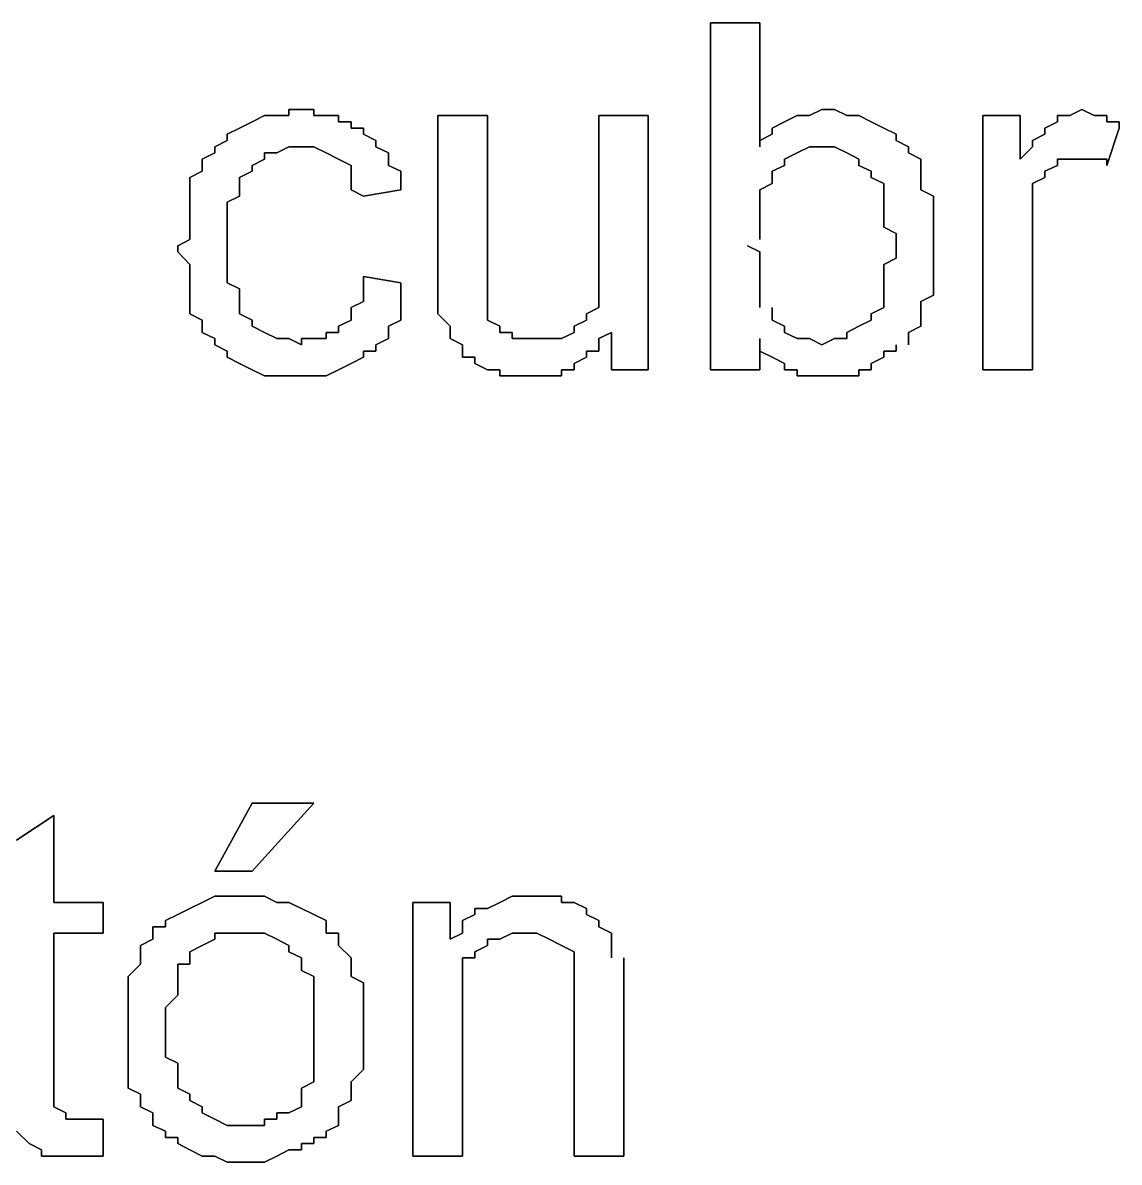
# Model space of a CAD drawing. Header units: metres. Extents: x 2.9 to 42.8, y 1.7 to 28.7.
# Drawn here: x 38.13 to 38.4422, y 18.3339 to 18.6584 of the extents above; entities that cross this region are included whole.
import ezdxf

# ---------------------------------------------------------------- set-up
doc = ezdxf.new("R2010")
doc.units = ezdxf.units.M
doc.layers.add('GRIS', color=8, linetype='Continuous')

msp = doc.modelspace()

# ---------------------------------------------------------------- linework, layer by layer
at = {"layer": 'GRIS', "lineweight": -3}
for points in [[(38.3399, 18.6584), (38.3258, 18.6584), (38.3399, 18.6584)], [(38.3258, 18.6584), (38.3258, 18.5596), (38.3258, 18.6584)], [(38.3399, 18.6231), (38.3399, 18.6584), (38.3399, 18.6231)], [(38.2094, 18.6337), (38.2058, 18.6337), (38.2094, 18.6337)], [(38.2058, 18.6337), (38.2058, 18.632), (38.2058, 18.6337)], [(38.2129, 18.6337), (38.2094, 18.6337), (38.2129, 18.6337)], [(38.2129, 18.632), (38.2129, 18.6337), (38.2129, 18.632)], [(38.3575, 18.6337), (38.354, 18.632), (38.3575, 18.6337)], [(38.3611, 18.6337), (38.3575, 18.6337), (38.3611, 18.6337)], [(38.3646, 18.632), (38.3611, 18.6337), (38.3646, 18.632)], [(38.4316, 18.6337), (38.4281, 18.632), (38.4316, 18.6337)], [(38.4351, 18.632), (38.4316, 18.6337), (38.4351, 18.632)], [(38.1953, 18.6302), (38.1917, 18.6284), (38.1953, 18.6302)], [(38.1988, 18.632), (38.1953, 18.6302), (38.1988, 18.632)], [(38.2023, 18.632), (38.1988, 18.632), (38.2023, 18.632)], [(38.2058, 18.632), (38.2023, 18.632), (38.2058, 18.632)], [(38.2164, 18.632), (38.2129, 18.632), (38.2164, 18.632)], [(38.2199, 18.632), (38.2164, 18.632), (38.2199, 18.632)], [(38.2199, 18.6302), (38.2199, 18.632), (38.2199, 18.6302)], [(38.2235, 18.6302), (38.2199, 18.6302), (38.2235, 18.6302)], [(38.2235, 18.6284), (38.2235, 18.6302), (38.2235, 18.6284)], [(38.2623, 18.632), (38.2482, 18.632), (38.2623, 18.632)], [(38.2482, 18.632), (38.2482, 18.5861), (38.2482, 18.632)], [(38.2623, 18.5914), (38.2623, 18.632), (38.2623, 18.5914)], [(38.3081, 18.632), (38.294, 18.632), (38.3081, 18.632)], [(38.294, 18.632), (38.294, 18.5932), (38.294, 18.632)], [(38.3081, 18.5596), (38.3081, 18.632), (38.3081, 18.5596)], [(38.3469, 18.6302), (38.3434, 18.6284), (38.3469, 18.6302)], [(38.3505, 18.632), (38.3469, 18.6302), (38.3505, 18.632)], [(38.354, 18.632), (38.3505, 18.632), (38.354, 18.632)], [(38.3681, 18.632), (38.3646, 18.632), (38.3681, 18.632)], [(38.3716, 18.6302), (38.3681, 18.632), (38.3716, 18.6302)], [(38.3752, 18.6284), (38.3716, 18.6302), (38.3752, 18.6284)], [(38.414, 18.632), (38.4034, 18.632), (38.414, 18.632)], [(38.4034, 18.632), (38.4034, 18.5596), (38.4034, 18.632)], [(38.414, 18.6196), (38.414, 18.632), (38.414, 18.6196)], [(38.4246, 18.6302), (38.421, 18.6284), (38.4246, 18.6302)], [(38.4281, 18.632), (38.4246, 18.632), (38.4281, 18.632)], [(38.4246, 18.632), (38.4246, 18.6302), (38.4246, 18.632)], [(38.4387, 18.632), (38.4351, 18.632), (38.4387, 18.632)], [(38.4387, 18.6302), (38.4387, 18.632), (38.4387, 18.6302)], [(38.4422, 18.6302), (38.4387, 18.6302), (38.4422, 18.6302)], [(38.4422, 18.6284), (38.4422, 18.6302), (38.4422, 18.6284)], [(38.1917, 18.6284), (38.1882, 18.6267), (38.1917, 18.6284)], [(38.1882, 18.6267), (38.1882, 18.6249), (38.1882, 18.6267)], [(38.227, 18.6284), (38.2235, 18.6284), (38.227, 18.6284)], [(38.227, 18.6267), (38.227, 18.6284), (38.227, 18.6267)], [(38.2305, 18.6249), (38.227, 18.6267), (38.2305, 18.6249)], [(38.3434, 18.6267), (38.3399, 18.6249), (38.3434, 18.6267)], [(38.3434, 18.6284), (38.3434, 18.6267), (38.3434, 18.6284)], [(38.3787, 18.6267), (38.3752, 18.6284), (38.3787, 18.6267)], [(38.3787, 18.6249), (38.3787, 18.6267), (38.3787, 18.6249)], [(38.421, 18.6267), (38.4175, 18.6249), (38.421, 18.6267)], [(38.421, 18.6284), (38.421, 18.6267), (38.421, 18.6284)], [(38.4387, 18.6178), (38.4422, 18.6284), (38.4387, 18.6178)], [(38.1882, 18.6249), (38.1847, 18.6231), (38.1882, 18.6249)], [(38.1847, 18.6231), (38.1847, 18.6214), (38.1847, 18.6231)], [(38.2023, 18.6214), (38.2058, 18.6231), (38.2023, 18.6214)], [(38.2058, 18.6231), (38.2094, 18.6231), (38.2058, 18.6231)], [(38.2094, 18.6231), (38.2129, 18.6231), (38.2094, 18.6231)], [(38.2129, 18.6231), (38.2164, 18.6214), (38.2129, 18.6231)], [(38.2305, 18.6231), (38.2305, 18.6249), (38.2305, 18.6231)], [(38.2341, 18.6214), (38.2305, 18.6231), (38.2341, 18.6214)], [(38.3399, 18.6249), (38.3399, 18.6231), (38.3399, 18.6249)], [(38.3505, 18.6214), (38.354, 18.6231), (38.3505, 18.6214)], [(38.354, 18.6231), (38.3575, 18.6231), (38.354, 18.6231)], [(38.3575, 18.6231), (38.3611, 18.6231), (38.3575, 18.6231)], [(38.3611, 18.6231), (38.3646, 18.6214), (38.3611, 18.6231)], [(38.3822, 18.6231), (38.3787, 18.6249), (38.3822, 18.6231)], [(38.3822, 18.6214), (38.3822, 18.6231), (38.3822, 18.6214)], [(38.4175, 18.6231), (38.414, 18.6196), (38.4175, 18.6231)], [(38.4175, 18.6249), (38.4175, 18.6231), (38.4175, 18.6249)], [(38.1847, 18.6214), (38.1811, 18.6196), (38.1847, 18.6214)], [(38.1988, 18.6196), (38.1988, 18.6214), (38.1988, 18.6196)], [(38.1988, 18.6214), (38.2023, 18.6214), (38.1988, 18.6214)], [(38.2164, 18.6214), (38.2199, 18.6196), (38.2164, 18.6214)], [(38.2341, 18.6196), (38.2341, 18.6214), (38.2341, 18.6196)], [(38.3469, 18.6196), (38.3505, 18.6214), (38.3469, 18.6196)], [(38.3646, 18.6214), (38.3681, 18.6196), (38.3646, 18.6214)], [(38.3857, 18.6196), (38.3822, 18.6214), (38.3857, 18.6196)], [(38.1811, 18.6196), (38.1811, 18.6178), (38.1811, 18.6196)], [(38.1811, 18.6178), (38.1811, 18.6161), (38.1811, 18.6178)], [(38.1953, 18.6178), (38.1988, 18.6196), (38.1953, 18.6178)], [(38.1953, 18.6161), (38.1953, 18.6178), (38.1953, 18.6161)], [(38.2199, 18.6196), (38.2235, 18.6178), (38.2199, 18.6196)], [(38.2235, 18.6178), (38.2235, 18.6161), (38.2235, 18.6178)], [(38.2341, 18.6178), (38.2341, 18.6196), (38.2341, 18.6178)], [(38.2376, 18.6161), (38.2341, 18.6178), (38.2376, 18.6161)], [(38.3434, 18.6161), (38.3469, 18.6178), (38.3434, 18.6161)], [(38.3469, 18.6178), (38.3469, 18.6196), (38.3469, 18.6178)], [(38.3681, 18.6196), (38.3681, 18.6178), (38.3681, 18.6196)], [(38.3681, 18.6178), (38.3716, 18.6161), (38.3681, 18.6178)], [(38.3857, 18.6161), (38.3857, 18.6196), (38.3857, 18.6161)], [(38.421, 18.6161), (38.4246, 18.6178), (38.421, 18.6161)], [(38.4246, 18.6178), (38.4246, 18.6196), (38.4246, 18.6178)], [(38.4246, 18.6196), (38.4281, 18.6196), (38.4246, 18.6196)], [(38.4281, 18.6196), (38.4316, 18.6196), (38.4281, 18.6196)], [(38.4316, 18.6196), (38.4351, 18.6196), (38.4316, 18.6196)], [(38.4351, 18.6196), (38.4387, 18.6196), (38.4351, 18.6196)], [(38.4387, 18.6196), (38.4387, 18.6178), (38.4387, 18.6196)], [(38.1811, 18.6161), (38.1776, 18.6143), (38.1811, 18.6161)], [(38.1776, 18.6143), (38.1776, 18.6126), (38.1776, 18.6143)], [(38.1917, 18.6143), (38.1953, 18.6161), (38.1917, 18.6143)], [(38.1917, 18.6126), (38.1917, 18.6143), (38.1917, 18.6126)], [(38.2235, 18.6161), (38.2235, 18.6126), (38.2235, 18.6161)], [(38.2376, 18.6143), (38.2376, 18.6161), (38.2376, 18.6143)], [(38.2376, 18.6108), (38.2376, 18.6143), (38.2376, 18.6108)], [(38.3434, 18.6143), (38.3434, 18.6161), (38.3434, 18.6143)], [(38.3434, 18.6126), (38.3434, 18.6143), (38.3434, 18.6126)], [(38.3716, 18.6161), (38.3716, 18.6143), (38.3716, 18.6161)], [(38.3716, 18.6143), (38.3752, 18.6126), (38.3716, 18.6143)], [(38.3857, 18.6143), (38.3857, 18.6161), (38.3857, 18.6143)], [(38.3857, 18.6126), (38.3857, 18.6143), (38.3857, 18.6126)], [(38.4175, 18.6126), (38.421, 18.6143), (38.4175, 18.6126)], [(38.421, 18.6143), (38.421, 18.6161), (38.421, 18.6143)], [(38.1776, 18.6126), (38.1776, 18.609), (38.1776, 18.6126)], [(38.1917, 18.6108), (38.1917, 18.6126), (38.1917, 18.6108)], [(38.1917, 18.609), (38.1917, 18.6108), (38.1917, 18.609)], [(38.2235, 18.6126), (38.2235, 18.6108), (38.2235, 18.6126)], [(38.2235, 18.6108), (38.227, 18.609), (38.2235, 18.6108)], [(38.227, 18.609), (38.2376, 18.6108), (38.227, 18.609)], [(38.3399, 18.6108), (38.3434, 18.6126), (38.3399, 18.6108)], [(38.3399, 18.609), (38.3399, 18.6108), (38.3399, 18.609)], [(38.3752, 18.6126), (38.3752, 18.6108), (38.3752, 18.6126)], [(38.3752, 18.6108), (38.3752, 18.609), (38.3752, 18.6108)], [(38.3857, 18.6108), (38.3857, 18.6126), (38.3857, 18.6108)], [(38.3893, 18.609), (38.3857, 18.6108), (38.3893, 18.609)], [(38.4175, 18.6108), (38.4175, 18.6126), (38.4175, 18.6108)], [(38.4175, 18.609), (38.4175, 18.6108), (38.4175, 18.609)], [(38.1776, 18.609), (38.1776, 18.6073), (38.1776, 18.609)], [(38.1776, 18.6073), (38.1776, 18.6055), (38.1776, 18.6073)], [(38.1882, 18.6073), (38.1917, 18.609), (38.1882, 18.6073)], [(38.1882, 18.6037), (38.1882, 18.6073), (38.1882, 18.6037)], [(38.3399, 18.6055), (38.3399, 18.609), (38.3399, 18.6055)], [(38.3752, 18.609), (38.3752, 18.6055), (38.3752, 18.609)], [(38.3893, 18.6073), (38.3893, 18.609), (38.3893, 18.6073)], [(38.3893, 18.6037), (38.3893, 18.6073), (38.3893, 18.6037)], [(38.4175, 18.6073), (38.4175, 18.609), (38.4175, 18.6073)], [(38.4175, 18.6037), (38.4175, 18.6073), (38.4175, 18.6037)], [(38.1776, 18.6055), (38.1776, 18.602), (38.1776, 18.6055)], [(38.1882, 18.602), (38.1882, 18.6037), (38.1882, 18.602)], [(38.3399, 18.6037), (38.3399, 18.6055), (38.3399, 18.6037)], [(38.3399, 18.602), (38.3399, 18.6037), (38.3399, 18.602)], [(38.3752, 18.6055), (38.3752, 18.6037), (38.3752, 18.6055)], [(38.3752, 18.6037), (38.3752, 18.6002), (38.3752, 18.6037)], [(38.3893, 18.602), (38.3893, 18.6037), (38.3893, 18.602)], [(38.4175, 18.602), (38.4175, 18.6037), (38.4175, 18.602)], [(38.1776, 18.602), (38.1776, 18.6002), (38.1776, 18.602)], [(38.1882, 18.5984), (38.1882, 18.602), (38.1882, 18.5984)], [(38.3399, 18.5984), (38.3399, 18.602), (38.3399, 18.5984)], [(38.3893, 18.5984), (38.3893, 18.602), (38.3893, 18.5984)], [(38.4175, 18.6002), (38.4175, 18.602), (38.4175, 18.6002)], [(38.1776, 18.6002), (38.1776, 18.5967), (38.1776, 18.6002)], [(38.1882, 18.5967), (38.1882, 18.5984), (38.1882, 18.5967)], [(38.3399, 18.5967), (38.3399, 18.5984), (38.3399, 18.5967)], [(38.3752, 18.6002), (38.3787, 18.5984), (38.3752, 18.6002)], [(38.3787, 18.5984), (38.3787, 18.5949), (38.3787, 18.5984)], [(38.3893, 18.5967), (38.3893, 18.5984), (38.3893, 18.5967)], [(38.4175, 18.5967), (38.4175, 18.6002), (38.4175, 18.5967)], [(38.1776, 18.5967), (38.1741, 18.5949), (38.1776, 18.5967)], [(38.1741, 18.5949), (38.1741, 18.5932), (38.1741, 18.5949)], [(38.1882, 18.5949), (38.1882, 18.5967), (38.1882, 18.5949)], [(38.1882, 18.5914), (38.1882, 18.5949), (38.1882, 18.5914)], [(38.3399, 18.5932), (38.3364, 18.5949), (38.3399, 18.5932)], [(38.3787, 18.5949), (38.3787, 18.5914), (38.3787, 18.5949)], [(38.3893, 18.5932), (38.3893, 18.5967), (38.3893, 18.5932)], [(38.4175, 18.5596), (38.4175, 18.5967), (38.4175, 18.5596)], [(38.1741, 18.5932), (38.1776, 18.5896), (38.1741, 18.5932)], [(38.1882, 18.5896), (38.1882, 18.5914), (38.1882, 18.5896)], [(38.2623, 18.5879), (38.2623, 18.5914), (38.2623, 18.5879)], [(38.294, 18.5932), (38.294, 18.5896), (38.294, 18.5932)], [(38.3399, 18.5896), (38.3399, 18.5932), (38.3399, 18.5896)], [(38.3787, 18.5914), (38.3752, 18.5896), (38.3787, 18.5914)], [(38.3893, 18.5914), (38.3893, 18.5932), (38.3893, 18.5914)], [(38.3893, 18.5879), (38.3893, 18.5914), (38.3893, 18.5879)], [(38.1776, 18.5896), (38.1776, 18.5879), (38.1776, 18.5896)], [(38.1776, 18.5879), (38.1776, 18.5843), (38.1776, 18.5879)], [(38.1882, 18.5861), (38.1882, 18.5896), (38.1882, 18.5861)], [(38.2623, 18.5843), (38.2623, 18.5879), (38.2623, 18.5843)], [(38.294, 18.5896), (38.294, 18.5879), (38.294, 18.5896)], [(38.294, 18.5879), (38.294, 18.5843), (38.294, 18.5879)], [(38.3399, 18.5879), (38.3399, 18.5896), (38.3399, 18.5879)], [(38.3399, 18.5843), (38.3399, 18.5879), (38.3399, 18.5843)], [(38.3752, 18.5896), (38.3752, 18.5861), (38.3752, 18.5896)], [(38.3893, 18.5861), (38.3893, 18.5879), (38.3893, 18.5861)], [(38.1776, 18.5843), (38.1776, 18.5826), (38.1776, 18.5843)], [(38.1882, 18.5843), (38.1882, 18.5861), (38.1882, 18.5843)], [(38.1917, 18.5826), (38.1882, 18.5843), (38.1917, 18.5826)], [(38.227, 18.5861), (38.227, 18.5843), (38.227, 18.5861)], [(38.2376, 18.5843), (38.227, 18.5861), (38.2376, 18.5843)], [(38.227, 18.5843), (38.227, 18.5808), (38.227, 18.5843)], [(38.2376, 18.5808), (38.2376, 18.5843), (38.2376, 18.5808)], [(38.2482, 18.5861), (38.2482, 18.5843), (38.2482, 18.5861)], [(38.2482, 18.5843), (38.2482, 18.5808), (38.2482, 18.5843)], [(38.2623, 18.5826), (38.2623, 18.5843), (38.2623, 18.5826)], [(38.294, 18.5843), (38.294, 18.5826), (38.294, 18.5843)], [(38.3399, 18.5826), (38.3399, 18.5843), (38.3399, 18.5826)], [(38.3752, 18.5861), (38.3752, 18.5843), (38.3752, 18.5861)], [(38.3752, 18.5843), (38.3752, 18.5826), (38.3752, 18.5843)], [(38.3893, 18.5826), (38.3893, 18.5861), (38.3893, 18.5826)], [(38.1776, 18.5826), (38.1776, 18.5808), (38.1776, 18.5826)], [(38.1917, 18.579), (38.1917, 18.5826), (38.1917, 18.579)], [(38.2623, 18.5808), (38.2623, 18.5826), (38.2623, 18.5808)], [(38.294, 18.5826), (38.294, 18.5808), (38.294, 18.5826)], [(38.3399, 18.5808), (38.3399, 18.5826), (38.3399, 18.5808)], [(38.3752, 18.5826), (38.3752, 18.579), (38.3752, 18.5826)], [(38.3893, 18.5808), (38.3893, 18.5826), (38.3893, 18.5808)], [(38.1776, 18.5808), (38.1776, 18.579), (38.1776, 18.5808)], [(38.1776, 18.579), (38.1776, 18.5755), (38.1776, 18.579)], [(38.1917, 18.5773), (38.1917, 18.579), (38.1917, 18.5773)], [(38.227, 18.579), (38.2235, 18.5773), (38.227, 18.579)], [(38.227, 18.5808), (38.227, 18.579), (38.227, 18.5808)], [(38.2376, 18.579), (38.2376, 18.5808), (38.2376, 18.579)], [(38.2376, 18.5773), (38.2376, 18.579), (38.2376, 18.5773)], [(38.2482, 18.5808), (38.2482, 18.579), (38.2482, 18.5808)], [(38.2482, 18.579), (38.2482, 18.5773), (38.2482, 18.579)], [(38.2623, 18.579), (38.2623, 18.5808), (38.2623, 18.579)], [(38.2623, 18.5755), (38.2623, 18.579), (38.2623, 18.5755)], [(38.294, 18.5808), (38.294, 18.579), (38.294, 18.5808)], [(38.294, 18.579), (38.294, 18.5773), (38.294, 18.579)], [(38.3399, 18.579), (38.3399, 18.5808), (38.3399, 18.579)], [(38.3399, 18.5773), (38.3399, 18.579), (38.3399, 18.5773)], [(38.3752, 18.579), (38.3752, 18.5773), (38.3752, 18.579)], [(38.3857, 18.579), (38.3893, 18.5808), (38.3857, 18.579)], [(38.3857, 18.5773), (38.3857, 18.579), (38.3857, 18.5773)], [(38.1776, 18.5755), (38.1811, 18.5737), (38.1776, 18.5755)], [(38.1917, 18.5755), (38.1917, 18.5773), (38.1917, 18.5755)], [(38.1953, 18.5737), (38.1917, 18.5755), (38.1953, 18.5737)], [(38.2235, 18.5773), (38.2235, 18.5755), (38.2235, 18.5773)], [(38.2235, 18.5755), (38.2235, 18.5737), (38.2235, 18.5755)], [(38.2376, 18.5737), (38.2376, 18.5773), (38.2376, 18.5737)], [(38.2482, 18.5773), (38.2482, 18.5755), (38.2482, 18.5773)], [(38.2482, 18.5755), (38.2517, 18.572), (38.2482, 18.5755)], [(38.2623, 18.5737), (38.2623, 18.5755), (38.2623, 18.5737)], [(38.294, 18.5773), (38.2905, 18.5755), (38.294, 18.5773)], [(38.2905, 18.5755), (38.2905, 18.5737), (38.2905, 18.5755)], [(38.3434, 18.5755), (38.3434, 18.5773), (38.3434, 18.5755)], [(38.3434, 18.5737), (38.3434, 18.5755), (38.3434, 18.5737)], [(38.3752, 18.5773), (38.3716, 18.5755), (38.3752, 18.5773)], [(38.3716, 18.5755), (38.3716, 18.5737), (38.3716, 18.5755)], [(38.3857, 18.5737), (38.3857, 18.5773), (38.3857, 18.5737)], [(38.1811, 18.5737), (38.1811, 18.572), (38.1811, 18.5737)], [(38.1811, 18.572), (38.1811, 18.5702), (38.1811, 18.572)], [(38.1953, 18.572), (38.1953, 18.5737), (38.1953, 18.572)], [(38.1988, 18.5702), (38.1953, 18.572), (38.1988, 18.5702)], [(38.2235, 18.5737), (38.2199, 18.572), (38.2235, 18.5737)], [(38.2199, 18.572), (38.2199, 18.5702), (38.2199, 18.572)], [(38.2341, 18.572), (38.2376, 18.5737), (38.2341, 18.572)], [(38.2341, 18.5702), (38.2341, 18.572), (38.2341, 18.5702)], [(38.2517, 18.572), (38.2517, 18.5702), (38.2517, 18.572)], [(38.2658, 18.572), (38.2623, 18.5737), (38.2658, 18.572)], [(38.2658, 18.5702), (38.2658, 18.572), (38.2658, 18.5702)], [(38.2905, 18.5737), (38.287, 18.572), (38.2905, 18.5737)], [(38.287, 18.572), (38.287, 18.5702), (38.287, 18.572)], [(38.3469, 18.572), (38.3434, 18.5737), (38.3469, 18.572)], [(38.3469, 18.5702), (38.3469, 18.572), (38.3469, 18.5702)], [(38.3681, 18.572), (38.3646, 18.5702), (38.3681, 18.572)], [(38.3716, 18.5737), (38.3681, 18.572), (38.3716, 18.5737)], [(38.3822, 18.5702), (38.3857, 18.572), (38.3822, 18.5702)], [(38.3857, 18.572), (38.3857, 18.5737), (38.3857, 18.572)], [(38.1811, 18.5702), (38.1847, 18.5685), (38.1811, 18.5702)], [(38.1847, 18.5685), (38.1847, 18.5667), (38.1847, 18.5685)], [(38.2023, 18.5685), (38.1988, 18.5702), (38.2023, 18.5685)], [(38.2058, 18.5685), (38.2023, 18.5685), (38.2058, 18.5685)], [(38.2094, 18.5667), (38.2058, 18.5685), (38.2094, 18.5667)], [(38.2129, 18.5685), (38.2094, 18.5685), (38.2129, 18.5685)], [(38.2094, 18.5685), (38.2094, 18.5667), (38.2094, 18.5685)], [(38.2164, 18.5685), (38.2129, 18.5685), (38.2164, 18.5685)], [(38.2199, 18.5702), (38.2164, 18.5702), (38.2199, 18.5702)], [(38.2164, 18.5702), (38.2164, 18.5685), (38.2164, 18.5702)], [(38.2305, 18.5667), (38.2341, 18.5685), (38.2305, 18.5667)], [(38.2341, 18.5685), (38.2341, 18.5702), (38.2341, 18.5685)], [(38.2517, 18.5702), (38.2517, 18.5685), (38.2517, 18.5702)], [(38.2517, 18.5685), (38.2552, 18.5667), (38.2517, 18.5685)], [(38.2693, 18.5702), (38.2658, 18.5702), (38.2693, 18.5702)], [(38.2693, 18.5685), (38.2693, 18.5702), (38.2693, 18.5685)], [(38.2729, 18.5685), (38.2693, 18.5685), (38.2729, 18.5685)], [(38.2764, 18.5685), (38.2729, 18.5685), (38.2764, 18.5685)], [(38.2799, 18.5685), (38.2764, 18.5685), (38.2799, 18.5685)], [(38.2834, 18.5685), (38.2799, 18.5685), (38.2834, 18.5685)], [(38.287, 18.5702), (38.2834, 18.5685), (38.287, 18.5702)], [(38.294, 18.5685), (38.2976, 18.5702), (38.294, 18.5685)], [(38.294, 18.5649), (38.294, 18.5685), (38.294, 18.5649)], [(38.2976, 18.5702), (38.2976, 18.5596), (38.2976, 18.5702)], [(38.3399, 18.5596), (38.3399, 18.5685), (38.3399, 18.5596)], [(38.3399, 18.5685), (38.3399, 18.5649), (38.3399, 18.5685)], [(38.3505, 18.5685), (38.3469, 18.5702), (38.3505, 18.5685)], [(38.354, 18.5685), (38.3505, 18.5685), (38.354, 18.5685)], [(38.3575, 18.5667), (38.354, 18.5685), (38.3575, 18.5667)], [(38.3611, 18.5685), (38.3575, 18.5667), (38.3611, 18.5685)], [(38.3646, 18.5685), (38.3611, 18.5685), (38.3646, 18.5685)], [(38.3646, 18.5702), (38.3646, 18.5685), (38.3646, 18.5702)], [(38.3822, 18.5685), (38.3822, 18.5702), (38.3822, 18.5685)], [(38.3822, 18.5667), (38.3822, 18.5685), (38.3822, 18.5667)], [(38.1847, 18.5667), (38.1882, 18.5649), (38.1847, 18.5667)], [(38.1882, 18.5649), (38.1882, 18.5632), (38.1882, 18.5649)], [(38.227, 18.5632), (38.227, 18.5649), (38.227, 18.5632)], [(38.227, 18.5649), (38.2305, 18.5649), (38.227, 18.5649)], [(38.2305, 18.5649), (38.2305, 18.5667), (38.2305, 18.5649)], [(38.2552, 18.5667), (38.2552, 18.5649), (38.2552, 18.5667)], [(38.2552, 18.5649), (38.2552, 18.5632), (38.2552, 18.5649)], [(38.2905, 18.5632), (38.2905, 18.5649), (38.2905, 18.5632)], [(38.2905, 18.5649), (38.294, 18.5649), (38.2905, 18.5649)], [(38.3399, 18.5649), (38.3434, 18.5632), (38.3399, 18.5649)], [(38.3752, 18.5632), (38.3752, 18.5649), (38.3752, 18.5632)], [(38.3752, 18.5649), (38.3787, 18.5649), (38.3752, 18.5649)], [(38.3787, 18.5649), (38.3787, 18.5667), (38.3787, 18.5649)], [(38.1882, 18.5632), (38.1917, 18.5614), (38.1882, 18.5632)], [(38.2235, 18.5614), (38.227, 18.5632), (38.2235, 18.5614)], [(38.2552, 18.5632), (38.2587, 18.5632), (38.2552, 18.5632)], [(38.2587, 18.5632), (38.2587, 18.5614), (38.2587, 18.5632)], [(38.287, 18.5614), (38.2905, 18.5632), (38.287, 18.5614)], [(38.3434, 18.5632), (38.3469, 18.5614), (38.3434, 18.5632)], [(38.3716, 18.5614), (38.3752, 18.5632), (38.3716, 18.5614)], [(38.1917, 18.5614), (38.1953, 18.5596), (38.1917, 18.5614)], [(38.1953, 18.5596), (38.1988, 18.5579), (38.1953, 18.5596)], [(38.2164, 18.5579), (38.2199, 18.5596), (38.2164, 18.5579)], [(38.2199, 18.5596), (38.2235, 18.5614), (38.2199, 18.5596)], [(38.2587, 18.5614), (38.2623, 18.5596), (38.2587, 18.5614)], [(38.2623, 18.5596), (38.2658, 18.5596), (38.2623, 18.5596)], [(38.2658, 18.5596), (38.2658, 18.5579), (38.2658, 18.5596)], [(38.2834, 18.5579), (38.2834, 18.5596), (38.2834, 18.5579)], [(38.2834, 18.5596), (38.287, 18.5596), (38.2834, 18.5596)], [(38.287, 18.5596), (38.287, 18.5614), (38.287, 18.5596)], [(38.2976, 18.5596), (38.3081, 18.5596), (38.2976, 18.5596)], [(38.3258, 18.5596), (38.3399, 18.5596), (38.3258, 18.5596)], [(38.3469, 18.5614), (38.3469, 18.5596), (38.3469, 18.5614)], [(38.3469, 18.5596), (38.3505, 18.5596), (38.3469, 18.5596)], [(38.3505, 18.5596), (38.3505, 18.5579), (38.3505, 18.5596)], [(38.3681, 18.5579), (38.3681, 18.5596), (38.3681, 18.5579)], [(38.3681, 18.5596), (38.3716, 18.5596), (38.3681, 18.5596)], [(38.3716, 18.5596), (38.3716, 18.5614), (38.3716, 18.5596)], [(38.4034, 18.5596), (38.4175, 18.5596), (38.4034, 18.5596)], [(38.1988, 18.5579), (38.2023, 18.5579), (38.1988, 18.5579)], [(38.2023, 18.5579), (38.2058, 18.5579), (38.2023, 18.5579)], [(38.2058, 18.5579), (38.2094, 18.5579), (38.2058, 18.5579)], [(38.2094, 18.5579), (38.2129, 18.5579), (38.2094, 18.5579)], [(38.2129, 18.5579), (38.2164, 18.5579), (38.2129, 18.5579)], [(38.2658, 18.5579), (38.2693, 18.5579), (38.2658, 18.5579)], [(38.2693, 18.5579), (38.2729, 18.5579), (38.2693, 18.5579)], [(38.2729, 18.5579), (38.2764, 18.5579), (38.2729, 18.5579)], [(38.2764, 18.5579), (38.2799, 18.5579), (38.2764, 18.5579)], [(38.2799, 18.5579), (38.2834, 18.5579), (38.2799, 18.5579)], [(38.3505, 18.5579), (38.354, 18.5579), (38.3505, 18.5579)], [(38.354, 18.5579), (38.3575, 18.5579), (38.354, 18.5579)], [(38.3575, 18.5579), (38.3611, 18.5579), (38.3575, 18.5579)], [(38.3611, 18.5579), (38.3646, 18.5579), (38.3611, 18.5579)], [(38.3646, 18.5579), (38.3681, 18.5579), (38.3646, 18.5579)], [(38.1953, 18.4362), (38.1847, 18.4168), (38.1953, 18.4362)], [(38.1953, 18.4168), (38.2129, 18.4362), (38.1953, 18.4168)], [(38.2129, 18.4362), (38.1953, 18.4362), (38.2129, 18.4362)], [(38.1388, 18.4326), (38.1282, 18.4256), (38.1388, 18.4326)], [(38.1388, 18.4079), (38.1388, 18.4326), (38.1388, 18.4079)], [(38.1847, 18.4168), (38.1953, 18.4168), (38.1847, 18.4168)], [(38.1847, 18.4097), (38.1811, 18.4079), (38.1847, 18.4097)], [(38.1882, 18.4097), (38.1847, 18.4097), (38.1882, 18.4097)], [(38.1917, 18.4097), (38.1882, 18.4097), (38.1917, 18.4097)], [(38.1953, 18.4097), (38.1917, 18.4097), (38.1953, 18.4097)], [(38.1988, 18.4097), (38.1953, 18.4097), (38.1988, 18.4097)], [(38.2023, 18.4079), (38.1988, 18.4097), (38.2023, 18.4079)], [(38.2693, 18.4097), (38.2658, 18.4079), (38.2693, 18.4097)], [(38.2729, 18.4097), (38.2693, 18.4097), (38.2729, 18.4097)], [(38.2764, 18.4097), (38.2729, 18.4097), (38.2764, 18.4097)], [(38.2799, 18.4097), (38.2764, 18.4097), (38.2799, 18.4097)], [(38.2834, 18.4097), (38.2799, 18.4097), (38.2834, 18.4097)], [(38.2834, 18.4079), (38.2834, 18.4097), (38.2834, 18.4079)], [(38.1529, 18.4079), (38.1388, 18.4079), (38.1529, 18.4079)], [(38.1529, 18.3991), (38.1529, 18.4079), (38.1529, 18.3991)], [(38.1776, 18.4062), (38.1741, 18.4044), (38.1776, 18.4062)], [(38.1811, 18.4079), (38.1776, 18.4062), (38.1811, 18.4079)], [(38.2058, 18.4079), (38.2023, 18.4079), (38.2058, 18.4079)], [(38.2094, 18.4062), (38.2058, 18.4079), (38.2094, 18.4062)], [(38.2129, 18.4044), (38.2094, 18.4062), (38.2129, 18.4044)], [(38.2517, 18.4079), (38.2411, 18.4079), (38.2517, 18.4079)], [(38.2411, 18.4079), (38.2411, 18.3356), (38.2411, 18.4079)], [(38.2517, 18.3974), (38.2517, 18.4079), (38.2517, 18.3974)], [(38.2623, 18.4062), (38.2587, 18.4062), (38.2623, 18.4062)], [(38.2587, 18.4062), (38.2587, 18.4044), (38.2587, 18.4062)], [(38.2658, 18.4079), (38.2623, 18.4062), (38.2658, 18.4079)], [(38.287, 18.4079), (38.2834, 18.4079), (38.287, 18.4079)], [(38.2905, 18.4062), (38.287, 18.4079), (38.2905, 18.4062)], [(38.2905, 18.4044), (38.2905, 18.4062), (38.2905, 18.4044)], [(38.1741, 18.4044), (38.1706, 18.4027), (38.1741, 18.4044)], [(38.1706, 18.4027), (38.1706, 18.4009), (38.1706, 18.4027)], [(38.2164, 18.4027), (38.2129, 18.4044), (38.2164, 18.4027)], [(38.2164, 18.4009), (38.2164, 18.4027), (38.2164, 18.4009)], [(38.2587, 18.4044), (38.2552, 18.4027), (38.2587, 18.4044)], [(38.2552, 18.4027), (38.2552, 18.4009), (38.2552, 18.4027)], [(38.294, 18.4027), (38.2905, 18.4044), (38.294, 18.4027)], [(38.294, 18.4009), (38.294, 18.4027), (38.294, 18.4009)], [(38.1706, 18.4009), (38.167, 18.4009), (38.1706, 18.4009)], [(38.167, 18.4009), (38.167, 18.3991), (38.167, 18.4009)], [(38.2164, 18.3991), (38.2164, 18.4009), (38.2164, 18.3991)], [(38.2552, 18.4009), (38.2552, 18.3991), (38.2552, 18.4009)], [(38.2976, 18.3991), (38.294, 18.4009), (38.2976, 18.3991)], [(38.1388, 18.3568), (38.1388, 18.3991), (38.1388, 18.3568)], [(38.1388, 18.3991), (38.1529, 18.3991), (38.1388, 18.3991)], [(38.167, 18.3974), (38.1635, 18.3956), (38.167, 18.3974)], [(38.167, 18.3991), (38.167, 18.3974), (38.167, 18.3991)], [(38.1811, 18.3956), (38.1847, 18.3974), (38.1811, 18.3956)], [(38.1847, 18.3974), (38.1847, 18.3991), (38.1847, 18.3974)], [(38.1847, 18.3991), (38.1882, 18.3991), (38.1847, 18.3991)], [(38.1882, 18.3991), (38.1917, 18.3991), (38.1882, 18.3991)], [(38.1917, 18.3991), (38.1953, 18.3991), (38.1917, 18.3991)], [(38.1953, 18.3991), (38.1988, 18.3991), (38.1953, 18.3991)], [(38.1988, 18.3991), (38.2023, 18.3974), (38.1988, 18.3991)], [(38.2023, 18.3974), (38.2058, 18.3956), (38.2023, 18.3974)], [(38.2199, 18.3991), (38.2164, 18.3991), (38.2199, 18.3991)], [(38.2199, 18.3974), (38.2199, 18.3991), (38.2199, 18.3974)], [(38.2199, 18.3956), (38.2199, 18.3974), (38.2199, 18.3956)], [(38.2552, 18.3991), (38.2517, 18.3974), (38.2552, 18.3991)], [(38.2623, 18.3956), (38.2623, 18.3974), (38.2623, 18.3956)], [(38.2623, 18.3974), (38.2658, 18.3974), (38.2623, 18.3974)], [(38.2658, 18.3974), (38.2693, 18.3991), (38.2658, 18.3974)], [(38.2693, 18.3991), (38.2729, 18.3991), (38.2693, 18.3991)], [(38.2729, 18.3991), (38.2764, 18.3991), (38.2729, 18.3991)], [(38.2764, 18.3991), (38.2799, 18.3974), (38.2764, 18.3991)], [(38.2799, 18.3974), (38.2834, 18.3956), (38.2799, 18.3974)], [(38.2976, 18.3974), (38.2976, 18.3991), (38.2976, 18.3974)], [(38.2976, 18.3956), (38.2976, 18.3974), (38.2976, 18.3956)], [(38.1635, 18.3956), (38.1635, 18.3938), (38.1635, 18.3956)], [(38.1635, 18.3938), (38.1635, 18.3921), (38.1635, 18.3938)], [(38.1776, 18.3938), (38.1811, 18.3956), (38.1776, 18.3938)], [(38.1776, 18.3921), (38.1776, 18.3938), (38.1776, 18.3921)], [(38.2058, 18.3956), (38.2058, 18.3938), (38.2058, 18.3956)], [(38.2058, 18.3938), (38.2094, 18.3921), (38.2058, 18.3938)], [(38.2235, 18.3921), (38.2199, 18.3956), (38.2235, 18.3921)], [(38.2587, 18.3938), (38.2623, 18.3956), (38.2587, 18.3938)], [(38.2587, 18.3921), (38.2587, 18.3938), (38.2587, 18.3921)], [(38.2834, 18.3956), (38.287, 18.3938), (38.2834, 18.3956)], [(38.287, 18.3938), (38.287, 18.3903), (38.287, 18.3938)], [(38.2976, 18.3921), (38.2976, 18.3956), (38.2976, 18.3921)], [(38.1635, 18.3903), (38.16, 18.3868), (38.1635, 18.3903)], [(38.1635, 18.3921), (38.1635, 18.3903), (38.1635, 18.3921)], [(38.1741, 18.3868), (38.1741, 18.3903), (38.1741, 18.3868)], [(38.1741, 18.3903), (38.1776, 18.3903), (38.1741, 18.3903)], [(38.1776, 18.3903), (38.1776, 18.3921), (38.1776, 18.3903)], [(38.2094, 18.3921), (38.2094, 18.3903), (38.2094, 18.3921)], [(38.2094, 18.3903), (38.2094, 18.3885), (38.2094, 18.3903)], [(38.2235, 18.3903), (38.2235, 18.3921), (38.2235, 18.3903)], [(38.2235, 18.3885), (38.2235, 18.3903), (38.2235, 18.3885)], [(38.2552, 18.3903), (38.2552, 18.3921), (38.2552, 18.3903)], [(38.2552, 18.3921), (38.2587, 18.3921), (38.2552, 18.3921)], [(38.2552, 18.3868), (38.2552, 18.3903), (38.2552, 18.3868)], [(38.287, 18.3903), (38.287, 18.3885), (38.287, 18.3903)], [(38.3011, 18.3903), (38.3011, 18.3921), (38.3011, 18.3903)], [(38.3011, 18.3885), (38.3011, 18.3903), (38.3011, 18.3885)], [(38.16, 18.3868), (38.16, 18.385), (38.16, 18.3868)], [(38.1741, 18.385), (38.1741, 18.3868), (38.1741, 18.385)], [(38.2094, 18.3885), (38.2129, 18.3868), (38.2094, 18.3885)], [(38.2129, 18.3868), (38.2129, 18.385), (38.2129, 18.3868)], [(38.2235, 18.3868), (38.2235, 18.3885), (38.2235, 18.3868)], [(38.227, 18.385), (38.2235, 18.3868), (38.227, 18.385)], [(38.2552, 18.385), (38.2552, 18.3868), (38.2552, 18.385)], [(38.287, 18.3885), (38.287, 18.385), (38.287, 18.3885)], [(38.3011, 18.3868), (38.3011, 18.3885), (38.3011, 18.3868)], [(38.3011, 18.3833), (38.3011, 18.3868), (38.3011, 18.3833)], [(38.16, 18.385), (38.16, 18.3833), (38.16, 18.385)], [(38.16, 18.3833), (38.16, 18.3797), (38.16, 18.3833)], [(38.1741, 18.3833), (38.1741, 18.385), (38.1741, 18.3833)], [(38.1741, 18.3815), (38.1741, 18.3833), (38.1741, 18.3815)], [(38.2129, 18.385), (38.2129, 18.3833), (38.2129, 18.385)], [(38.2129, 18.3833), (38.2129, 18.3797), (38.2129, 18.3833)], [(38.227, 18.3815), (38.227, 18.385), (38.227, 18.3815)], [(38.2552, 18.3833), (38.2552, 18.385), (38.2552, 18.3833)], [(38.2552, 18.3797), (38.2552, 18.3833), (38.2552, 18.3797)], [(38.287, 18.385), (38.287, 18.3833), (38.287, 18.385)], [(38.287, 18.3833), (38.287, 18.3797), (38.287, 18.3833)], [(38.3011, 18.3797), (38.3011, 18.3833), (38.3011, 18.3797)], [(38.16, 18.3797), (38.16, 18.378), (38.16, 18.3797)], [(38.1706, 18.378), (38.1741, 18.3815), (38.1706, 18.378)], [(38.2129, 18.3797), (38.2129, 18.378), (38.2129, 18.3797)], [(38.227, 18.3797), (38.227, 18.3815), (38.227, 18.3797)], [(38.227, 18.3762), (38.227, 18.3797), (38.227, 18.3762)], [(38.2552, 18.378), (38.2552, 18.3797), (38.2552, 18.378)], [(38.287, 18.3797), (38.287, 18.3356), (38.287, 18.3797)], [(38.3011, 18.3356), (38.3011, 18.3797), (38.3011, 18.3356)], [(38.16, 18.378), (38.16, 18.3744), (38.16, 18.378)], [(38.1706, 18.3762), (38.1706, 18.378), (38.1706, 18.3762)], [(38.2129, 18.378), (38.2129, 18.3744), (38.2129, 18.378)], [(38.2552, 18.3744), (38.2552, 18.378), (38.2552, 18.3744)], [(38.16, 18.3744), (38.16, 18.3727), (38.16, 18.3744)], [(38.1706, 18.3727), (38.1706, 18.3762), (38.1706, 18.3727)], [(38.2129, 18.3744), (38.2129, 18.3727), (38.2129, 18.3744)], [(38.227, 18.3744), (38.227, 18.3762), (38.227, 18.3744)], [(38.227, 18.3727), (38.227, 18.3744), (38.227, 18.3727)], [(38.2552, 18.3356), (38.2552, 18.3744), (38.2552, 18.3356)], [(38.16, 18.3727), (38.16, 18.3691), (38.16, 18.3727)], [(38.1706, 18.3691), (38.1706, 18.3727), (38.1706, 18.3691)], [(38.2129, 18.3727), (38.2129, 18.3709), (38.2129, 18.3727)], [(38.2129, 18.3709), (38.2129, 18.3674), (38.2129, 18.3709)], [(38.227, 18.3709), (38.227, 18.3727), (38.227, 18.3709)], [(38.227, 18.3674), (38.227, 18.3709), (38.227, 18.3674)], [(38.16, 18.3691), (38.16, 18.3674), (38.16, 18.3691)], [(38.16, 18.3674), (38.16, 18.3638), (38.16, 18.3674)], [(38.1706, 18.3656), (38.1706, 18.3691), (38.1706, 18.3656)], [(38.2129, 18.3674), (38.2129, 18.3656), (38.2129, 18.3674)], [(38.227, 18.3638), (38.227, 18.3674), (38.227, 18.3638)], [(38.16, 18.3638), (38.16, 18.3621), (38.16, 18.3638)], [(38.1706, 18.3638), (38.1706, 18.3656), (38.1706, 18.3638)], [(38.1741, 18.3621), (38.1706, 18.3638), (38.1741, 18.3621)], [(38.2129, 18.3656), (38.2129, 18.3621), (38.2129, 18.3656)], [(38.227, 18.3621), (38.227, 18.3638), (38.227, 18.3621)], [(38.16, 18.3621), (38.16, 18.3586), (38.16, 18.3621)], [(38.1741, 18.3586), (38.1741, 18.3621), (38.1741, 18.3586)], [(38.2129, 18.3621), (38.2129, 18.3603), (38.2129, 18.3621)], [(38.2129, 18.3603), (38.2129, 18.3586), (38.2129, 18.3603)], [(38.2235, 18.3568), (38.227, 18.3603), (38.2235, 18.3568)], [(38.227, 18.3603), (38.227, 18.3621), (38.227, 18.3603)], [(38.16, 18.3586), (38.16, 18.3568), (38.16, 18.3586)], [(38.1741, 18.3568), (38.1741, 18.3586), (38.1741, 18.3568)], [(38.2129, 18.3586), (38.2129, 18.3568), (38.2129, 18.3586)], [(38.1388, 18.3533), (38.1388, 18.3568), (38.1388, 18.3533)], [(38.16, 18.3568), (38.16, 18.355), (38.16, 18.3568)], [(38.16, 18.355), (38.1635, 18.3533), (38.16, 18.355)], [(38.1741, 18.355), (38.1741, 18.3568), (38.1741, 18.355)], [(38.1776, 18.3533), (38.1741, 18.355), (38.1776, 18.3533)], [(38.2129, 18.3568), (38.2094, 18.355), (38.2129, 18.3568)], [(38.2094, 18.355), (38.2094, 18.3533), (38.2094, 18.355)], [(38.2235, 18.355), (38.2235, 18.3568), (38.2235, 18.355)], [(38.2235, 18.3533), (38.2235, 18.355), (38.2235, 18.3533)], [(38.1388, 18.3515), (38.1388, 18.3533), (38.1388, 18.3515)], [(38.1388, 18.3497), (38.1388, 18.3515), (38.1388, 18.3497)], [(38.1635, 18.3533), (38.1635, 18.3515), (38.1635, 18.3533)], [(38.1635, 18.3515), (38.1635, 18.3497), (38.1635, 18.3515)], [(38.1776, 18.3515), (38.1776, 18.3533), (38.1776, 18.3515)], [(38.1811, 18.3497), (38.1776, 18.3515), (38.1811, 18.3497)], [(38.2094, 18.3533), (38.2094, 18.3515), (38.2094, 18.3533)], [(38.2094, 18.3515), (38.2094, 18.3497), (38.2094, 18.3515)], [(38.2199, 18.3497), (38.2235, 18.3515), (38.2199, 18.3497)], [(38.2235, 18.3515), (38.2235, 18.3533), (38.2235, 18.3515)], [(38.1423, 18.348), (38.1388, 18.3497), (38.1423, 18.348)], [(38.1423, 18.3462), (38.1423, 18.348), (38.1423, 18.3462)], [(38.1635, 18.3497), (38.167, 18.348), (38.1635, 18.3497)], [(38.167, 18.348), (38.167, 18.3462), (38.167, 18.348)], [(38.1811, 18.348), (38.1811, 18.3497), (38.1811, 18.348)], [(38.1847, 18.3462), (38.1811, 18.348), (38.1847, 18.3462)], [(38.2058, 18.348), (38.2023, 18.348), (38.2058, 18.348)], [(38.2023, 18.348), (38.2023, 18.3462), (38.2023, 18.348)], [(38.2094, 18.3497), (38.2058, 18.348), (38.2094, 18.3497)], [(38.2199, 18.3462), (38.2199, 18.3497), (38.2199, 18.3462)], [(38.1459, 18.3462), (38.1423, 18.3462), (38.1459, 18.3462)], [(38.1494, 18.3462), (38.1459, 18.3462), (38.1494, 18.3462)], [(38.1529, 18.3462), (38.1494, 18.3462), (38.1529, 18.3462)], [(38.1529, 18.3356), (38.1529, 18.3462), (38.1529, 18.3356)], [(38.167, 18.3462), (38.167, 18.3444), (38.167, 18.3462)], [(38.167, 18.3444), (38.1706, 18.3427), (38.167, 18.3444)], [(38.1882, 18.3444), (38.1847, 18.3462), (38.1882, 18.3444)], [(38.1917, 18.3444), (38.1882, 18.3444), (38.1917, 18.3444)], [(38.1953, 18.3444), (38.1917, 18.3444), (38.1953, 18.3444)], [(38.1988, 18.3444), (38.1953, 18.3444), (38.1988, 18.3444)], [(38.2023, 18.3462), (38.1988, 18.3462), (38.2023, 18.3462)], [(38.1988, 18.3462), (38.1988, 18.3444), (38.1988, 18.3462)], [(38.2164, 18.3427), (38.2199, 18.3444), (38.2164, 18.3427)], [(38.2199, 18.3444), (38.2199, 18.3462), (38.2199, 18.3444)], [(38.1282, 18.3427), (38.1318, 18.3392), (38.1282, 18.3427)], [(38.1706, 18.3427), (38.1706, 18.3409), (38.1706, 18.3427)], [(38.1706, 18.3409), (38.1741, 18.3409), (38.1706, 18.3409)], [(38.1741, 18.3409), (38.1741, 18.3392), (38.1741, 18.3409)], [(38.2129, 18.3392), (38.2129, 18.3409), (38.2129, 18.3392)], [(38.2129, 18.3409), (38.2164, 18.3409), (38.2129, 18.3409)], [(38.2164, 18.3409), (38.2164, 18.3427), (38.2164, 18.3409)], [(38.1318, 18.3392), (38.1353, 18.3374), (38.1318, 18.3392)], [(38.1741, 18.3392), (38.1776, 18.3374), (38.1741, 18.3392)], [(38.2094, 18.3374), (38.2094, 18.3392), (38.2094, 18.3374)], [(38.2094, 18.3392), (38.2129, 18.3392), (38.2094, 18.3392)], [(38.1353, 18.3374), (38.1353, 18.3356), (38.1353, 18.3374)], [(38.1353, 18.3356), (38.1388, 18.3356), (38.1353, 18.3356)], [(38.1388, 18.3356), (38.1423, 18.3356), (38.1388, 18.3356)], [(38.1423, 18.3356), (38.1459, 18.3356), (38.1423, 18.3356)], [(38.1459, 18.3356), (38.1494, 18.3356), (38.1459, 18.3356)], [(38.1494, 18.3356), (38.1529, 18.3356), (38.1494, 18.3356)], [(38.1776, 18.3374), (38.1811, 18.3356), (38.1776, 18.3374)], [(38.1811, 18.3356), (38.1847, 18.3356), (38.1811, 18.3356)], [(38.1847, 18.3356), (38.1882, 18.3339), (38.1847, 18.3356)], [(38.1988, 18.3339), (38.2023, 18.3356), (38.1988, 18.3339)], [(38.2023, 18.3356), (38.2058, 18.3374), (38.2023, 18.3356)], [(38.2058, 18.3374), (38.2094, 18.3374), (38.2058, 18.3374)], [(38.2411, 18.3356), (38.2552, 18.3356), (38.2411, 18.3356)], [(38.287, 18.3356), (38.3011, 18.3356), (38.287, 18.3356)], [(38.1882, 18.3339), (38.1917, 18.3339), (38.1882, 18.3339)], [(38.1917, 18.3339), (38.1953, 18.3339), (38.1917, 18.3339)], [(38.1953, 18.3339), (38.1988, 18.3339), (38.1953, 18.3339)]]:
    msp.add_lwpolyline(points, dxfattribs=at)

doc.saveas('drawing.dxf')
